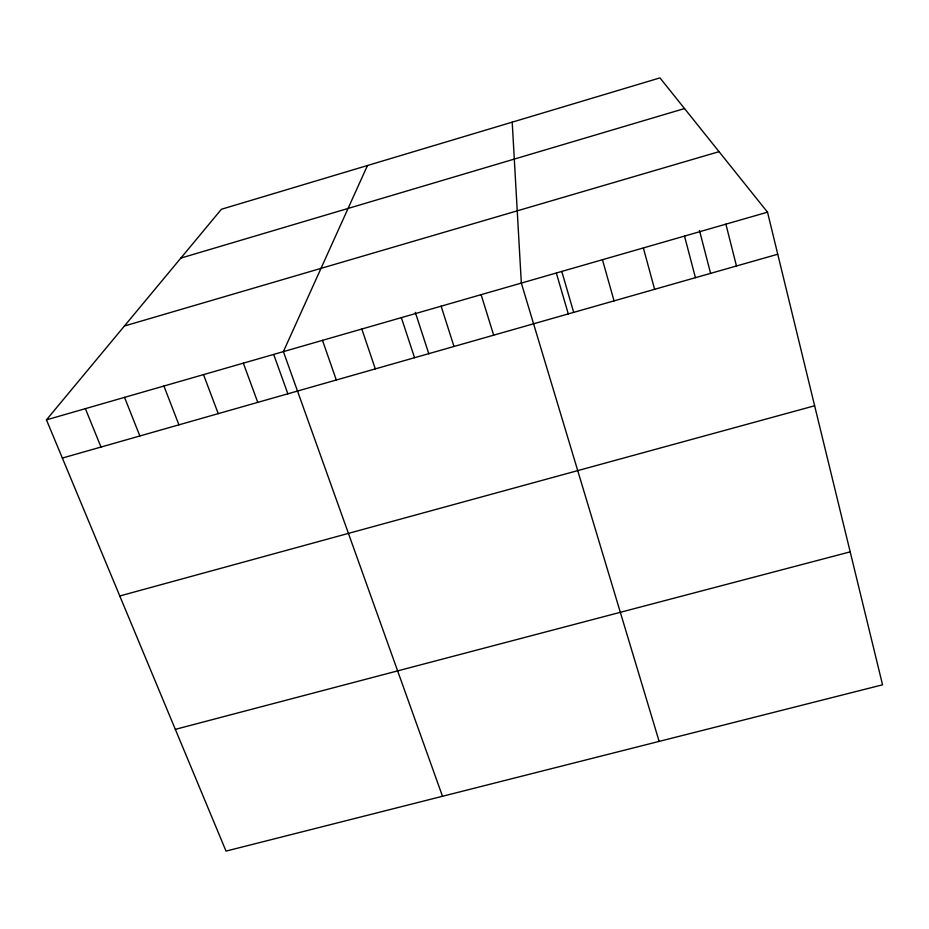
<?xml version="1.0" encoding="UTF-8"?>
<svg xmlns="http://www.w3.org/2000/svg" width="929" height="929" viewBox="0 0 929 929"><rect width="100%" height="100%" fill="white"/><g stroke="black" fill="none" stroke-linecap="round" stroke-linejoin="round"><path stroke-width="1.39" d="M367.466 165.513L283.391 351.615L442.494 796.269M46.45 419.862L221.404 209.269L659.962 77.897L767.517 212.172L882.55 684.812L226.026 851.103L46.45 419.862L767.517 212.172M180.841 258.099L684.51 108.554M124.405 326.021L719.046 151.671M62.359 458.055L777.747 254.232M119.783 595.977L814.628 405.776M175.326 729.358L850.186 551.861M85.375 408.644L100.994 447.046M124.532 397.368L139.861 435.98M163.91 386.023L178.937 424.843M203.509 374.619L218.234 413.649M243.34 363.146L257.763 402.385M273.753 354.634L287.92 393.954M322.491 340.351L336.31 380.007M361.811 329.017L375.316 368.894M401.351 317.637L414.555 357.711M415.321 312.388L428.826 353.81M441.124 306.175L454.002 346.471M481.106 294.656L493.671 335.172M659.149 741.4L521.332 283.078L512.204 122.163M556.39 273.231L568.327 314.06M561.778 271.431L573.692 312.365M602.445 259.714L614.046 300.88M643.356 247.927L654.62 289.314M684.51 236.071L695.426 277.69M699.491 230.508L710.627 273.521M725.886 224.156L736.476 265.996"/></g></svg>
